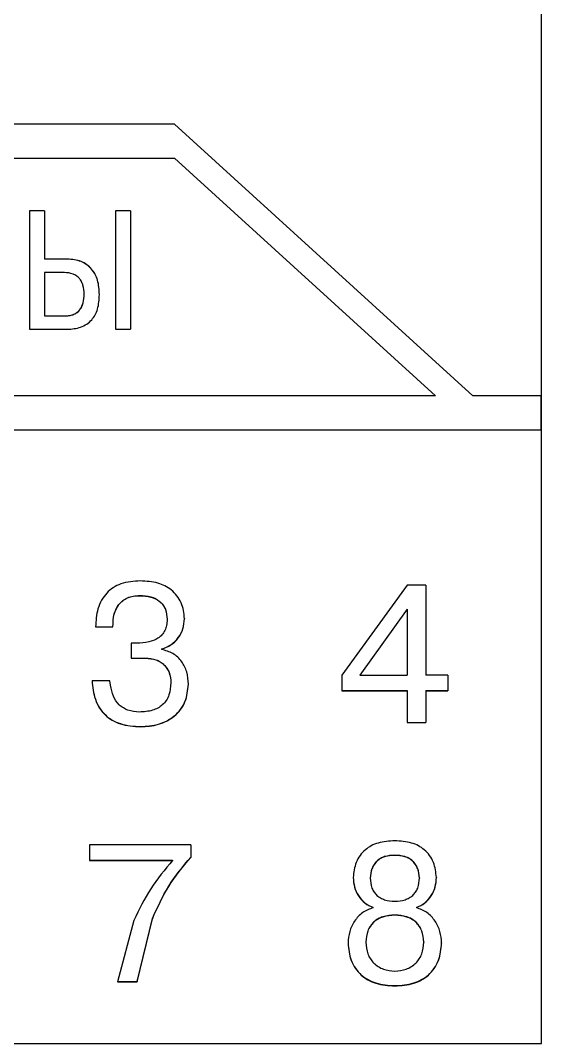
# Model space of a CAD drawing. Header units: millimetres. Extents: x 3520 to 8864, y 403 to 1747.
# Drawn here: x 7356.58 to 7364.23, y 1188.02 to 1203.05 of the extents above; entities that cross this region are included whole.
import ezdxf

# ---------------------------------------------------------------- set-up
doc = ezdxf.new("R2010")
doc.units = ezdxf.units.MM
doc.layers.add('text', color=250, linetype='Continuous')

msp = doc.modelspace()

# ---------------------------------------------------------------- linework, layer by layer
at = {"layer": 'text', "color": 0, "linetype": 'Continuous'}
for p, q in [((7364.234, 1188.018, 1518.358), (7364.234, 1227.039, 1518.358)), ((7358.844, 1201.521, 1518.358), (7348.844, 1201.521, 1518.358)), ((7363.224, 1197.531, 1518.358), (7358.844, 1201.521, 1518.358)), ((7348.844, 1201.022, 1518.358), (7358.844, 1201.022, 1518.358)), ((7348.844, 1201.022, 1518.358), (7358.844, 1201.022, 1518.358)), ((7358.844, 1201.022, 1518.358), (7362.676, 1197.531, 1518.358)), ((7358.844, 1201.022, 1518.358), (7362.676, 1197.532, 1518.358)), ((7358.844, 1201.022, 1518.358), (7358.844, 1201.022, 1518.358)), ((7356.934, 1200.25, 1518.358), (7356.712, 1200.25, 1518.358)), ((7356.712, 1200.248, 1518.358), (7356.712, 1200.25, 1518.358)), ((7356.934, 1200.248, 1518.358), (7356.712, 1200.248, 1518.358)), ((7356.712, 1200.248, 1518.358), (7356.712, 1198.51, 1518.358)), ((7356.934, 1200.248, 1518.358), (7356.934, 1200.25, 1518.358)), ((7356.934, 1200.248, 1518.358), (7356.934, 1199.541, 1518.358)), ((7358.198, 1200.25, 1518.358), (7357.976, 1200.25, 1518.358)), ((7357.976, 1200.25, 1518.358), (7357.976, 1200.248, 1518.358)), ((7358.198, 1200.248, 1518.358), (7357.976, 1200.248, 1518.358)), ((7357.976, 1200.248, 1518.358), (7357.976, 1198.51, 1518.358)), ((7358.198, 1200.25, 1518.358), (7358.198, 1200.248, 1518.358)), ((7358.198, 1200.248, 1518.358), (7358.198, 1198.51, 1518.358)), ((7357.27, 1199.542, 1518.358), (7356.934, 1199.542, 1518.358)), ((7357.27, 1199.541, 1518.358), (7356.934, 1199.541, 1518.358)), ((7357.27, 1199.541, 1518.358), (7357.27, 1199.542, 1518.358)), ((7357.225, 1199.344, 1518.358), (7356.934, 1199.344, 1518.358)), ((7356.934, 1199.344, 1518.358), (7356.934, 1198.706, 1518.358)), ((7357.516, 1199.028, 1518.358), (7357.516, 1199.027, 1518.358)), ((7357.74, 1199.019, 1518.358), (7357.74, 1199.021, 1518.358)), ((7356.934, 1198.708, 1518.358), (7357.242, 1198.708, 1518.358)), ((7356.934, 1198.706, 1518.358), (7357.242, 1198.706, 1518.358)), ((7357.242, 1198.708, 1518.358), (7357.242, 1198.706, 1518.358)), ((7356.712, 1198.51, 1518.358), (7357.27, 1198.51, 1518.358)), ((7357.976, 1198.51, 1518.358), (7358.198, 1198.51, 1518.358)), ((7362.676, 1197.531, 1518.358), (7348.844, 1197.531, 1518.358)), ((7362.676, 1197.532, 1518.358), (7362.676, 1197.531, 1518.358)), ((7364.224, 1197.531, 1518.358), (7363.224, 1197.531, 1518.358)), ((7364.224, 1197.531, 1518.358), (7364.224, 1197.034, 1518.358)), ((7348.844, 1197.034, 1518.358), (7364.224, 1197.034, 1518.358)), ((7348.844, 1197.034, 1518.358), (7364.224, 1197.034, 1518.358)), ((7362.259, 1194.753, 1518.358), (7361.302, 1193.427, 1518.358)), ((7362.536, 1194.753, 1518.358), (7362.259, 1194.753, 1518.358)), ((7362.536, 1194.753, 1518.358), (7362.536, 1193.427, 1518.358)), ((7358.333, 1194.6, 1518.358), (7358.333, 1194.597, 1518.358)), ((7362.262, 1194.4, 1518.358), (7361.564, 1193.43, 1518.358)), ((7362.262, 1194.398, 1518.358), (7361.564, 1193.427, 1518.358)), ((7362.262, 1194.4, 1518.358), (7362.262, 1194.398, 1518.358)), ((7362.262, 1194.398, 1518.358), (7362.262, 1193.427, 1518.358)), ((7358.735, 1194.25, 1518.358), (7358.735, 1194.248, 1518.358)), ((7358.988, 1194.262, 1518.358), (7358.988, 1194.259, 1518.358)), ((7357.684, 1194.14, 1518.358), (7357.684, 1194.138, 1518.358)), ((7357.684, 1194.14, 1518.358), (7357.937, 1194.14, 1518.358)), ((7357.684, 1194.138, 1518.358), (7357.937, 1194.138, 1518.358)), ((7357.937, 1194.144, 1518.358), (7357.937, 1194.142, 1518.358)), ((7357.937, 1194.14, 1518.358), (7357.937, 1194.138, 1518.358)), ((7358.289, 1193.898, 1518.358), (7358.208, 1193.898, 1518.358)), ((7358.208, 1193.898, 1518.358), (7358.208, 1193.679, 1518.358)), ((7358.653, 1193.814, 1518.358), (7358.653, 1193.811, 1518.358)), ((7358.653, 1193.811, 1518.358), (7358.653, 1193.806, 1518.358)), ((7358.208, 1193.681, 1518.358), (7358.418, 1193.681, 1518.358)), ((7358.208, 1193.679, 1518.358), (7358.418, 1193.679, 1518.358)), ((7358.418, 1193.681, 1518.358), (7358.418, 1193.679, 1518.358)), ((7357.894, 1193.346, 1518.358), (7357.632, 1193.346, 1518.358)), ((7357.902, 1193.28, 1518.358), (7357.894, 1193.346, 1518.358)), ((7358.79, 1193.317, 1518.358), (7358.79, 1193.315, 1518.358)), ((7361.302, 1193.427, 1518.358), (7361.302, 1193.199, 1518.358)), ((7361.564, 1193.43, 1518.358), (7361.564, 1193.427, 1518.358)), ((7361.564, 1193.427, 1518.358), (7362.262, 1193.427, 1518.358)), ((7362.856, 1193.427, 1518.358), (7362.536, 1193.427, 1518.358)), ((7362.856, 1193.427, 1518.358), (7362.856, 1193.199, 1518.358)), ((7359.046, 1193.297, 1518.358), (7359.046, 1193.295, 1518.358)), ((7361.302, 1193.202, 1518.358), (7362.262, 1193.202, 1518.358)), ((7361.302, 1193.199, 1518.358), (7362.262, 1193.199, 1518.358)), ((7362.262, 1193.202, 1518.358), (7362.262, 1193.199, 1518.358)), ((7362.262, 1193.199, 1518.358), (7362.262, 1192.732, 1518.358)), ((7362.536, 1193.202, 1518.358), (7362.856, 1193.202, 1518.358)), ((7362.536, 1193.202, 1518.358), (7362.536, 1193.199, 1518.358)), ((7362.536, 1193.199, 1518.358), (7362.856, 1193.199, 1518.358)), ((7362.536, 1193.199, 1518.358), (7362.536, 1192.732, 1518.358)), ((7362.262, 1192.734, 1518.358), (7362.536, 1192.734, 1518.358)), ((7362.262, 1192.732, 1518.358), (7362.536, 1192.732, 1518.358)), ((7358.345, 1192.673, 1518.358), (7358.345, 1192.671, 1518.358)), ((7359.083, 1190.937, 1518.358), (7357.595, 1190.937, 1518.358)), ((7357.595, 1190.937, 1518.358), (7357.595, 1190.709, 1518.358)), ((7359.083, 1190.937, 1518.358), (7359.083, 1190.753, 1518.358)), ((7362.079, 1190.785, 1518.358), (7362.079, 1190.782, 1518.358)), ((7357.595, 1190.712, 1518.358), (7358.815, 1190.712, 1518.358)), ((7357.595, 1190.709, 1518.358), (7358.815, 1190.709, 1518.358)), ((7358.815, 1190.712, 1518.358), (7358.815, 1190.709, 1518.358)), ((7361.468, 1190.46, 1518.358), (7361.468, 1190.457, 1518.358)), ((7361.718, 1190.451, 1518.358), (7361.718, 1190.448, 1518.358)), ((7362.44, 1190.451, 1518.358), (7362.44, 1190.448, 1518.358)), ((7362.69, 1190.46, 1518.358), (7362.69, 1190.457, 1518.358)), ((7361.762, 1190.017, 1518.358), (7361.762, 1190.014, 1518.358)), ((7362.396, 1190.017, 1518.358), (7362.396, 1190.014, 1518.358)), ((7358.294, 1188.928, 1518.358), (7358.518, 1189.853, 1518.358)), ((7358.294, 1188.925, 1518.358), (7358.518, 1189.85, 1518.358)), ((7358.518, 1189.853, 1518.358), (7358.518, 1189.85, 1518.358)), ((7362.079, 1189.905, 1518.358), (7362.079, 1189.902, 1518.358)), ((7358.247, 1189.827, 1518.358), (7358.003, 1188.925, 1518.358)), ((7361.392, 1189.497, 1518.358), (7361.392, 1189.494, 1518.358)), ((7361.654, 1189.511, 1518.358), (7361.654, 1189.508, 1518.358)), ((7362.504, 1189.511, 1518.358), (7362.504, 1189.508, 1518.358)), ((7362.766, 1189.497, 1518.358), (7362.766, 1189.494, 1518.358)), ((7358.003, 1188.928, 1518.358), (7358.294, 1188.928, 1518.358)), ((7358.003, 1188.925, 1518.358), (7358.294, 1188.925, 1518.358)), ((7358.294, 1188.928, 1518.358), (7358.294, 1188.925, 1518.358)), ((7362.079, 1188.868, 1518.358), (7362.079, 1188.864, 1518.358)), ((7348.834, 1188.018, 1518.358), (7364.234, 1188.018, 1518.358)), ((7348.834, 1188.018, 1518.358), (7364.234, 1188.018, 1518.358))]:
    msp.add_line(p, q, dxfattribs=at)
for points, knots in [([(7357.74, 1199.021, 1518.358), (7357.736, 1199.092, 1518.358), (7357.728, 1199.225, 1518.358), (7357.65, 1199.376, 1518.358), (7357.558, 1199.462, 1518.358), (7357.44, 1199.527, 1518.358), (7357.339, 1199.536, 1518.358), (7357.27, 1199.542, 1518.358)], [0, 0, 0, 0, 0.269403, 0.499869, 0.620721, 0.742417, 1, 1, 1, 1]), ([(7357.74, 1199.019, 1518.358), (7357.736, 1199.091, 1518.358), (7357.728, 1199.223, 1518.358), (7357.649, 1199.375, 1518.358), (7357.556, 1199.461, 1518.358), (7357.439, 1199.526, 1518.358), (7357.338, 1199.535, 1518.358), (7357.27, 1199.541, 1518.358)], [0, 0, 0, 0, 0.269356, 0.499913, 0.624985, 0.744942, 1, 1, 1, 1]), ([(7357.516, 1199.027, 1518.358), (7357.514, 1199.071, 1518.358), (7357.51, 1199.135, 1518.358), (7357.478, 1199.211, 1518.358), (7357.447, 1199.258, 1518.358), (7357.405, 1199.296, 1518.358), (7357.332, 1199.336, 1518.358), (7357.269, 1199.341, 1518.358), (7357.225, 1199.344, 1518.358)], [0, 0, 0, 0, 0.270733, 0.388748, 0.500495, 0.616619, 0.73461, 1, 1, 1, 1]), ([(7357.242, 1198.708, 1518.358), (7357.265, 1198.709, 1518.358), (7357.307, 1198.711, 1518.358), (7357.366, 1198.729, 1518.358), (7357.416, 1198.759, 1518.358), (7357.468, 1198.812, 1518.358), (7357.51, 1198.905, 1518.358), (7357.514, 1198.984, 1518.358), (7357.516, 1199.028, 1518.358)], [0, 0, 0, 0, 0.138924, 0.264263, 0.38234, 0.500609, 0.725727, 1, 1, 1, 1]), ([(7357.242, 1198.706, 1518.358), (7357.265, 1198.708, 1518.358), (7357.307, 1198.71, 1518.358), (7357.366, 1198.728, 1518.358), (7357.416, 1198.757, 1518.358), (7357.468, 1198.811, 1518.358), (7357.51, 1198.903, 1518.358), (7357.514, 1198.983, 1518.358), (7357.516, 1199.027, 1518.358)], [0, 0, 0, 0, 0.13891, 0.264239, 0.382309, 0.500583, 0.725707, 1, 1, 1, 1]), ([(7357.27, 1198.51, 1518.358), (7357.336, 1198.515, 1518.358), (7357.436, 1198.523, 1518.358), (7357.555, 1198.583, 1518.358), (7357.627, 1198.645, 1518.358), (7357.68, 1198.722, 1518.358), (7357.73, 1198.844, 1518.358), (7357.736, 1198.947, 1518.358), (7357.74, 1199.019, 1518.358)], [0, 0, 0, 0, 0.249564, 0.376846, 0.499738, 0.61025, 0.727708, 1, 1, 1, 1]), ([(7358.342, 1194.814, 1518.358), (7358.244, 1194.808, 1518.358), (7358.104, 1194.798, 1518.358), (7357.941, 1194.718, 1518.358), (7357.843, 1194.637, 1518.358), (7357.766, 1194.531, 1518.358), (7357.696, 1194.364, 1518.358), (7357.689, 1194.228, 1518.358), (7357.684, 1194.138, 1518.358)], [0, 0, 0, 0, 0.268834, 0.386347, 0.499796, 0.621021, 0.750104, 1, 1, 1, 1]), ([(7358.988, 1194.259, 1518.358), (7358.986, 1194.299, 1518.358), (7358.981, 1194.379, 1518.358), (7358.942, 1194.494, 1518.358), (7358.883, 1194.598, 1518.358), (7358.775, 1194.709, 1518.358), (7358.59, 1194.8, 1518.358), (7358.429, 1194.809, 1518.358), (7358.342, 1194.814, 1518.358)], [0, 0, 0, 0, 0.125799, 0.2504855, 0.376771, 0.5007543, 0.729628, 1, 1, 1, 1]), ([(7357.937, 1194.14, 1518.358), (7357.94, 1194.204, 1518.358), (7357.945, 1194.319, 1518.358), (7358.005, 1194.452, 1518.358), (7358.08, 1194.528, 1518.358), (7358.153, 1194.57, 1518.358), (7358.239, 1194.595, 1518.358), (7358.301, 1194.598, 1518.358), (7358.333, 1194.6, 1518.358)], [0, 0, 0, 0, 0.274757, 0.49942, 0.616373, 0.733931, 0.859706, 1, 1, 1, 1]), ([(7357.937, 1194.138, 1518.358), (7357.94, 1194.201, 1518.358), (7357.945, 1194.316, 1518.358), (7358.005, 1194.45, 1518.358), (7358.08, 1194.526, 1518.358), (7358.181, 1194.585, 1518.358), (7358.271, 1194.592, 1518.358), (7358.333, 1194.597, 1518.358)], [0, 0, 0, 0, 0.275239, 0.500131, 0.617333, 0.734951, 1, 1, 1, 1]), ([(7358.333, 1194.6, 1518.358), (7358.388, 1194.597, 1518.358), (7358.49, 1194.591, 1518.358), (7358.607, 1194.535, 1518.358), (7358.674, 1194.465, 1518.358), (7358.724, 1194.376, 1518.358), (7358.73, 1194.3, 1518.358), (7358.735, 1194.25, 1518.358)], [0, 0, 0, 0, 0.272975, 0.499883, 0.623892, 0.750379, 1, 1, 1, 1]), ([(7358.333, 1194.597, 1518.358), (7358.388, 1194.594, 1518.358), (7358.49, 1194.588, 1518.358), (7358.607, 1194.532, 1518.358), (7358.674, 1194.463, 1518.358), (7358.724, 1194.374, 1518.358), (7358.73, 1194.298, 1518.358), (7358.735, 1194.248, 1518.358)], [0, 0, 0, 0, 0.273555, 0.499819, 0.623905, 0.750338, 1, 1, 1, 1]), ([(7358.735, 1194.248, 1518.358), (7358.733, 1194.218, 1518.358), (7358.73, 1194.163, 1518.358), (7358.704, 1194.085, 1518.358), (7358.66, 1194.02, 1518.358), (7358.584, 1193.955, 1518.358), (7358.456, 1193.906, 1518.358), (7358.349, 1193.901, 1518.358), (7358.289, 1193.898, 1518.358)], [0, 0, 0, 0, 0.137271, 0.261177, 0.379293, 0.500299, 0.724403, 1, 1, 1, 1]), ([(7358.653, 1193.814, 1518.358), (7358.701, 1193.832, 1518.358), (7358.795, 1193.868, 1518.358), (7358.904, 1193.975, 1518.358), (7358.976, 1194.11, 1518.358), (7358.984, 1194.21, 1518.358), (7358.988, 1194.262, 1518.358)], [0, 0, 0, 0, 0.249993, 0.499876, 0.744888, 1, 1, 1, 1]), ([(7358.653, 1193.811, 1518.358), (7358.701, 1193.829, 1518.358), (7358.795, 1193.865, 1518.358), (7358.904, 1193.973, 1518.358), (7358.976, 1194.108, 1518.358), (7358.984, 1194.208, 1518.358), (7358.988, 1194.259, 1518.358)], [0, 0, 0, 0, 0.249975, 0.499855, 0.744866, 1, 1, 1, 1]), ([(7359.046, 1193.295, 1518.358), (7359.042, 1193.356, 1518.358), (7359.034, 1193.474, 1518.358), (7358.968, 1193.609, 1518.358), (7358.892, 1193.695, 1518.358), (7358.797, 1193.768, 1518.358), (7358.711, 1193.791, 1518.358), (7358.653, 1193.806, 1518.358)], [0, 0, 0, 0, 0.261881, 0.500135, 0.626029, 0.750394, 1, 1, 1, 1]), ([(7358.418, 1193.681, 1518.358), (7358.47, 1193.677, 1518.358), (7358.545, 1193.671, 1518.358), (7358.634, 1193.628, 1518.358), (7358.69, 1193.585, 1518.358), (7358.734, 1193.531, 1518.358), (7358.78, 1193.444, 1518.358), (7358.786, 1193.369, 1518.358), (7358.79, 1193.317, 1518.358)], [0, 0, 0, 0, 0.262987, 0.382395, 0.500073, 0.618627, 0.73807, 1, 1, 1, 1]), ([(7358.418, 1193.679, 1518.358), (7358.47, 1193.675, 1518.358), (7358.545, 1193.669, 1518.358), (7358.634, 1193.626, 1518.358), (7358.69, 1193.583, 1518.358), (7358.734, 1193.529, 1518.358), (7358.78, 1193.441, 1518.358), (7358.786, 1193.366, 1518.358), (7358.79, 1193.315, 1518.358)], [0, 0, 0, 0, 0.262722, 0.381883, 0.500134, 0.61866, 0.738097, 1, 1, 1, 1]), ([(7357.632, 1193.349, 1518.358), (7357.641, 1193.256, 1518.358), (7357.655, 1193.116, 1518.358), (7357.735, 1192.948, 1518.358), (7357.821, 1192.843, 1518.358), (7357.927, 1192.765, 1518.358), (7358.098, 1192.689, 1518.358), (7358.243, 1192.68, 1518.358), (7358.345, 1192.673, 1518.358)], [0, 0, 0, 0, 0.249802, 0.378147, 0.500011, 0.612368, 0.73004, 1, 1, 1, 1]), ([(7357.632, 1193.346, 1518.358), (7357.641, 1193.254, 1518.358), (7357.655, 1193.114, 1518.358), (7357.735, 1192.945, 1518.358), (7357.821, 1192.84, 1518.358), (7357.927, 1192.762, 1518.358), (7358.098, 1192.686, 1518.358), (7358.243, 1192.677, 1518.358), (7358.345, 1192.671, 1518.358)], [0, 0, 0, 0, 0.24983, 0.378233, 0.500059, 0.6123, 0.729937, 1, 1, 1, 1]), ([(7358.79, 1193.315, 1518.358), (7358.785, 1193.255, 1518.358), (7358.778, 1193.165, 1518.358), (7358.725, 1193.057, 1518.358), (7358.668, 1192.991, 1518.358), (7358.598, 1192.943, 1518.358), (7358.487, 1192.897, 1518.358), (7358.393, 1192.891, 1518.358), (7358.327, 1192.888, 1518.358)], [0, 0, 0, 0, 0.249625, 0.377166, 0.499848, 0.61054, 0.727596, 1, 1, 1, 1]), ([(7358.327, 1192.888, 1518.358), (7358.27, 1192.892, 1518.358), (7358.187, 1192.898, 1518.358), (7358.09, 1192.945, 1518.358), (7358.009, 1193.008, 1518.358), (7357.934, 1193.122, 1518.358), (7357.913, 1193.226, 1518.358), (7357.902, 1193.28, 1518.358)], [0, 0, 0, 0, 0.264765, 0.383235, 0.500723, 0.743902, 1, 1, 1, 1]), ([(7358.345, 1192.673, 1518.358), (7358.433, 1192.679, 1518.358), (7358.568, 1192.689, 1518.358), (7358.733, 1192.755, 1518.358), (7358.844, 1192.828, 1518.358), (7358.935, 1192.923, 1518.358), (7359.025, 1193.076, 1518.358), (7359.038, 1193.209, 1518.358), (7359.046, 1193.297, 1518.358)], [0, 0, 0, 0, 0.250015, 0.378327, 0.500504, 0.6257, 0.750813, 1, 1, 1, 1]), ([(7358.345, 1192.671, 1518.358), (7358.433, 1192.677, 1518.358), (7358.568, 1192.686, 1518.358), (7358.733, 1192.753, 1518.358), (7358.844, 1192.825, 1518.358), (7358.935, 1192.92, 1518.358), (7359.025, 1193.074, 1518.358), (7359.038, 1193.206, 1518.358), (7359.046, 1193.295, 1518.358)], [0, 0, 0, 0, 0.249995, 0.378365, 0.500474, 0.625713, 0.750788, 1, 1, 1, 1]), ([(7362.079, 1190.997, 1518.358), (7361.996, 1190.992, 1518.358), (7361.876, 1190.985, 1518.358), (7361.732, 1190.926, 1518.358), (7361.641, 1190.865, 1518.358), (7361.565, 1190.782, 1518.358), (7361.488, 1190.648, 1518.358), (7361.476, 1190.533, 1518.358), (7361.468, 1190.457, 1518.358)], [0, 0, 0, 0, 0.268781, 0.387237, 0.500351, 0.624119, 0.750695, 1, 1, 1, 1]), ([(7362.69, 1190.457, 1518.358), (7362.682, 1190.533, 1518.358), (7362.67, 1190.648, 1518.358), (7362.593, 1190.782, 1518.358), (7362.517, 1190.865, 1518.358), (7362.426, 1190.926, 1518.358), (7362.282, 1190.985, 1518.358), (7362.162, 1190.992, 1518.358), (7362.079, 1190.997, 1518.358)], [0, 0, 0, 0, 0.249304, 0.375887, 0.499649, 0.612779, 0.731241, 1, 1, 1, 1]), ([(7358.518, 1189.853, 1518.358), (7358.591, 1190.016, 1518.358), (7358.736, 1190.343, 1518.358), (7358.967, 1190.618, 1518.358), (7359.083, 1190.756, 1518.358)], [0, 0, 0, 0, 0.500069, 1, 1, 1, 1]), ([(7358.518, 1189.85, 1518.358), (7358.591, 1190.013, 1518.358), (7358.736, 1190.34, 1518.358), (7358.967, 1190.615, 1518.358), (7359.083, 1190.753, 1518.358)], [0, 0, 0, 0, 0.500077, 1, 1, 1, 1]), ([(7362.079, 1190.785, 1518.358), (7362.028, 1190.781, 1518.358), (7361.955, 1190.777, 1518.358), (7361.869, 1190.739, 1518.358), (7361.816, 1190.701, 1518.358), (7361.772, 1190.65, 1518.358), (7361.729, 1190.567, 1518.358), (7361.722, 1190.497, 1518.358), (7361.718, 1190.451, 1518.358)], [0, 0, 0, 0, 0.270369, 0.388155, 0.500101, 0.622843, 0.750424, 1, 1, 1, 1]), ([(7362.079, 1190.782, 1518.358), (7362.028, 1190.778, 1518.358), (7361.955, 1190.774, 1518.358), (7361.869, 1190.736, 1518.358), (7361.816, 1190.698, 1518.358), (7361.772, 1190.647, 1518.358), (7361.729, 1190.564, 1518.358), (7361.722, 1190.494, 1518.358), (7361.718, 1190.448, 1518.358)], [0, 0, 0, 0, 0.270347, 0.388127, 0.50007, 0.622813, 0.750402, 1, 1, 1, 1]), ([(7362.44, 1190.451, 1518.358), (7362.436, 1190.497, 1518.358), (7362.429, 1190.567, 1518.358), (7362.386, 1190.65, 1518.358), (7362.342, 1190.701, 1518.358), (7362.289, 1190.739, 1518.358), (7362.202, 1190.777, 1518.358), (7362.13, 1190.781, 1518.358), (7362.079, 1190.785, 1518.358)], [0, 0, 0, 0, 0.249576, 0.377174, 0.499899, 0.611873, 0.729666, 1, 1, 1, 1]), ([(7362.44, 1190.448, 1518.358), (7362.436, 1190.494, 1518.358), (7362.429, 1190.564, 1518.358), (7362.386, 1190.647, 1518.358), (7362.342, 1190.698, 1518.358), (7362.289, 1190.736, 1518.358), (7362.202, 1190.774, 1518.358), (7362.13, 1190.778, 1518.358), (7362.079, 1190.782, 1518.358)], [0, 0, 0, 0, 0.249597, 0.377204, 0.49993, 0.611901, 0.729688, 1, 1, 1, 1]), ([(7358.815, 1190.709, 1518.358), (7358.702, 1190.574, 1518.358), (7358.475, 1190.303, 1518.358), (7358.323, 1189.985, 1518.358), (7358.247, 1189.827, 1518.358)], [0, 0, 0, 0, 0.499917, 1, 1, 1, 1]), ([(7361.468, 1190.46, 1518.358), (7361.471, 1190.412, 1518.358), (7361.479, 1190.318, 1518.358), (7361.54, 1190.188, 1518.358), (7361.632, 1190.077, 1518.358), (7361.719, 1190.037, 1518.358), (7361.762, 1190.017, 1518.358)], [0, 0, 0, 0, 0.253896, 0.500308, 0.75151, 1, 1, 1, 1]), ([(7361.468, 1190.457, 1518.358), (7361.471, 1190.409, 1518.358), (7361.479, 1190.314, 1518.358), (7361.54, 1190.185, 1518.358), (7361.632, 1190.074, 1518.358), (7361.719, 1190.034, 1518.358), (7361.762, 1190.014, 1518.358)], [0, 0, 0, 0, 0.254004, 0.500342, 0.751418, 1, 1, 1, 1]), ([(7362.396, 1190.017, 1518.358), (7362.439, 1190.037, 1518.358), (7362.526, 1190.077, 1518.358), (7362.618, 1190.188, 1518.358), (7362.679, 1190.317, 1518.358), (7362.687, 1190.412, 1518.358), (7362.69, 1190.46, 1518.358)], [0, 0, 0, 0, 0.248405, 0.499681, 0.746007, 1, 1, 1, 1]), ([(7362.396, 1190.014, 1518.358), (7362.439, 1190.034, 1518.358), (7362.526, 1190.074, 1518.358), (7362.618, 1190.185, 1518.358), (7362.679, 1190.314, 1518.358), (7362.687, 1190.409, 1518.358), (7362.69, 1190.457, 1518.358)], [0, 0, 0, 0, 0.248565, 0.499657, 0.745981, 1, 1, 1, 1]), ([(7361.718, 1190.448, 1518.358), (7361.722, 1190.398, 1518.358), (7361.728, 1190.326, 1518.358), (7361.771, 1190.242, 1518.358), (7361.814, 1190.193, 1518.358), (7361.867, 1190.155, 1518.358), (7361.954, 1190.117, 1518.358), (7362.028, 1190.112, 1518.358), (7362.079, 1190.109, 1518.358)], [0, 0, 0, 0, 0.264911, 0.383456, 0.500011, 0.612105, 0.72986, 1, 1, 1, 1]), ([(7362.079, 1190.109, 1518.358), (7362.13, 1190.112, 1518.358), (7362.204, 1190.117, 1518.358), (7362.291, 1190.155, 1518.358), (7362.344, 1190.193, 1518.358), (7362.387, 1190.242, 1518.358), (7362.43, 1190.326, 1518.358), (7362.436, 1190.398, 1518.358), (7362.44, 1190.448, 1518.358)], [0, 0, 0, 0, 0.2701518, 0.3879071, 0.4999924, 0.6165515, 0.7351024, 1, 1, 1, 1]), ([(7361.762, 1190.014, 1518.358), (7361.708, 1189.993, 1518.358), (7361.599, 1189.952, 1518.358), (7361.481, 1189.821, 1518.358), (7361.406, 1189.664, 1518.358), (7361.397, 1189.551, 1518.358), (7361.392, 1189.494, 1518.358)], [0, 0, 0, 0, 0.249628, 0.499504, 0.749693, 1, 1, 1, 1]), ([(7362.766, 1189.494, 1518.358), (7362.761, 1189.551, 1518.358), (7362.752, 1189.664, 1518.358), (7362.676, 1189.821, 1518.358), (7362.559, 1189.952, 1518.358), (7362.45, 1189.993, 1518.358), (7362.396, 1190.014, 1518.358)], [0, 0, 0, 0, 0.250298, 0.500477, 0.750839, 1, 1, 1, 1]), ([(7362.079, 1189.905, 1518.358), (7362.019, 1189.901, 1518.358), (7361.934, 1189.895, 1518.358), (7361.832, 1189.851, 1518.358), (7361.769, 1189.806, 1518.358), (7361.717, 1189.745, 1518.358), (7361.666, 1189.648, 1518.358), (7361.659, 1189.566, 1518.358), (7361.654, 1189.511, 1518.358)], [0, 0, 0, 0, 0.269368, 0.387397, 0.500113, 0.623121, 0.750454, 1, 1, 1, 1]), ([(7362.079, 1189.902, 1518.358), (7362.019, 1189.898, 1518.358), (7361.934, 1189.892, 1518.358), (7361.832, 1189.848, 1518.358), (7361.769, 1189.803, 1518.358), (7361.717, 1189.742, 1518.358), (7361.666, 1189.645, 1518.358), (7361.659, 1189.562, 1518.358), (7361.654, 1189.508, 1518.358)], [0, 0, 0, 0, 0.269346, 0.387369, 0.500081, 0.623093, 0.750435, 1, 1, 1, 1]), ([(7362.504, 1189.511, 1518.358), (7362.499, 1189.566, 1518.358), (7362.491, 1189.648, 1518.358), (7362.441, 1189.745, 1518.358), (7362.389, 1189.806, 1518.358), (7362.325, 1189.851, 1518.358), (7362.224, 1189.896, 1518.358), (7362.138, 1189.901, 1518.358), (7362.079, 1189.905, 1518.358)], [0, 0, 0, 0, 0.249498, 0.376799, 0.499787, 0.61357, 0.731605, 1, 1, 1, 1]), ([(7362.504, 1189.508, 1518.358), (7362.499, 1189.562, 1518.358), (7362.491, 1189.645, 1518.358), (7362.441, 1189.742, 1518.358), (7362.389, 1189.803, 1518.358), (7362.325, 1189.848, 1518.358), (7362.224, 1189.892, 1518.358), (7362.138, 1189.898, 1518.358), (7362.079, 1189.902, 1518.358)], [0, 0, 0, 0, 0.249517, 0.376827, 0.49982, 0.613599, 0.731627, 1, 1, 1, 1]), ([(7361.392, 1189.497, 1518.358), (7361.4, 1189.409, 1518.358), (7361.412, 1189.277, 1518.358), (7361.495, 1189.122, 1518.358), (7361.581, 1189.025, 1518.358), (7361.684, 1188.953, 1518.358), (7361.847, 1188.882, 1518.358), (7361.984, 1188.874, 1518.358), (7362.079, 1188.868, 1518.358)], [0, 0, 0, 0, 0.249406, 0.375858, 0.499679, 0.614247, 0.732996, 1, 1, 1, 1]), ([(7361.392, 1189.494, 1518.358), (7361.4, 1189.406, 1518.358), (7361.412, 1189.274, 1518.358), (7361.495, 1189.118, 1518.358), (7361.581, 1189.022, 1518.358), (7361.684, 1188.95, 1518.358), (7361.847, 1188.879, 1518.358), (7361.984, 1188.87, 1518.358), (7362.079, 1188.864, 1518.358)], [0, 0, 0, 0, 0.249437, 0.375948, 0.499728, 0.614166, 0.732873, 1, 1, 1, 1]), ([(7361.654, 1189.508, 1518.358), (7361.659, 1189.449, 1518.358), (7361.666, 1189.363, 1518.358), (7361.717, 1189.262, 1518.358), (7361.769, 1189.198, 1518.358), (7361.834, 1189.146, 1518.358), (7361.936, 1189.094, 1518.358), (7362.022, 1189.086, 1518.358), (7362.079, 1189.08, 1518.358)], [0, 0, 0, 0, 0.261169, 0.380977, 0.500056, 0.623583, 0.750514, 1, 1, 1, 1]), ([(7362.079, 1189.08, 1518.358), (7362.136, 1189.086, 1518.358), (7362.222, 1189.094, 1518.358), (7362.323, 1189.146, 1518.358), (7362.389, 1189.198, 1518.358), (7362.441, 1189.262, 1518.358), (7362.492, 1189.363, 1518.358), (7362.499, 1189.449, 1518.358), (7362.504, 1189.508, 1518.358)], [0, 0, 0, 0, 0.249479, 0.376405, 0.499931, 0.619116, 0.738953, 1, 1, 1, 1]), ([(7362.079, 1188.868, 1518.358), (7362.174, 1188.874, 1518.358), (7362.311, 1188.882, 1518.358), (7362.474, 1188.953, 1518.358), (7362.577, 1189.025, 1518.358), (7362.663, 1189.122, 1518.358), (7362.746, 1189.277, 1518.358), (7362.758, 1189.409, 1518.358), (7362.766, 1189.497, 1518.358)], [0, 0, 0, 0, 0.266935, 0.385702, 0.50032, 0.624045, 0.750592, 1, 1, 1, 1]), ([(7362.079, 1188.864, 1518.358), (7362.174, 1188.87, 1518.358), (7362.311, 1188.879, 1518.358), (7362.474, 1188.95, 1518.358), (7362.577, 1189.022, 1518.358), (7362.663, 1189.118, 1518.358), (7362.746, 1189.274, 1518.358), (7362.758, 1189.406, 1518.358), (7362.766, 1189.494, 1518.358)], [0, 0, 0, 0, 0.267114, 0.385825, 0.500276, 0.624045, 0.750564, 1, 1, 1, 1])]:
    msp.add_open_spline(points, degree=3, knots=knots, dxfattribs=at)

doc.saveas('drawing.dxf')
